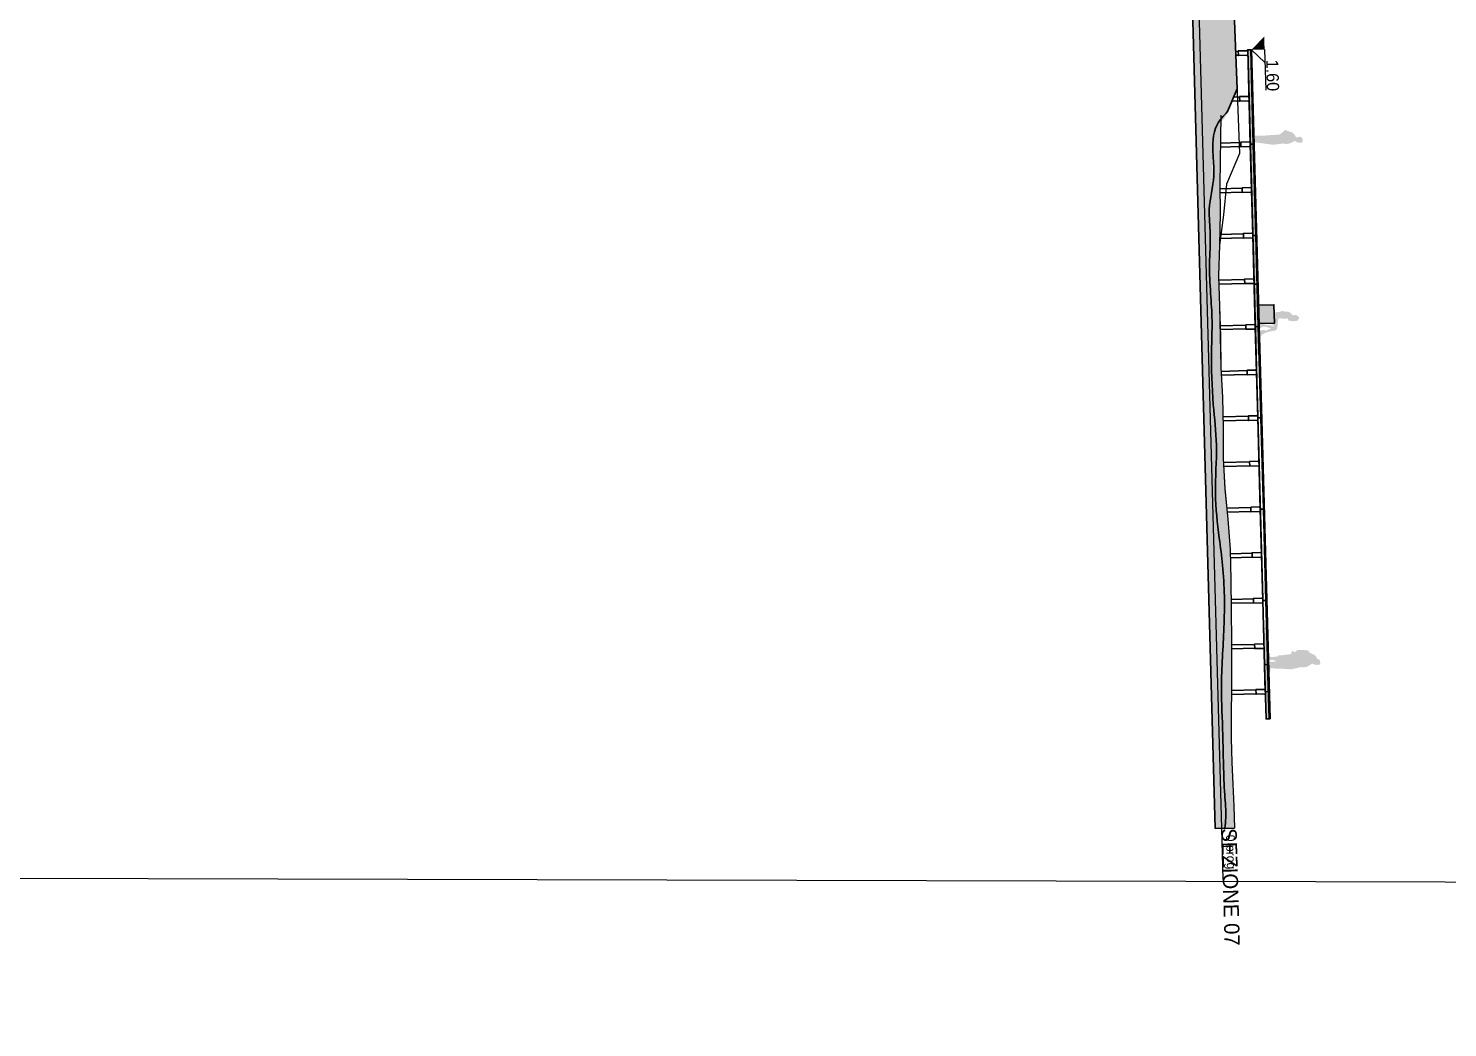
# Model space of a CAD drawing. Header units: inches. Extents: x -3368894 to 5148796, y 84 to 10864301.
# Drawn here: x 502898.12 to 502944.74, y 4346405.5 to 4346438.35 of the extents above; entities that cross this region are included whole.
import ezdxf

# ---------------------------------------------------------------- set-up
doc = ezdxf.new("R2010")
doc.units = ezdxf.units.IN
doc.header["$MEASUREMENT"] = 0
for name, color, linetype, lineweight in [('_sagome', 252, 'Continuous', 13), ('cm_alberi in secondo piano', 252, 'Continuous', 9), ('cm_campiture', 252, 'Continuous', 9), ('cm_linea di terra', 4, 'Continuous', 25), ('cm_quote', 174, 'Continuous', 0), ('cm_testi', 250, 'Continuous', 0), ('cp_piattaforme volumi_linea', 4, 'Continuous', 25)]:
    doc.layers.add(name, color=color, linetype=linetype, lineweight=lineweight)
doc.layers.add('cm_arredi', color=251, linetype='Continuous')
doc.layers.add('cm_arredi secondo piano', color=252, linetype='Continuous')
doc.layers.add('Finestre', color=254, linetype='Continuous', lineweight=9, plot=False)
doc.layers.add('Sezioni_REV', color=2, linetype='Continuous', lineweight=9, true_color=0xffff00)
doc.styles.get("Standard").update_dxf_attribs({"font": 'GOTHIC.TTF'})
doc.dimstyles.new('Quote 200', dxfattribs={"dimtxt": 0.5, "dimasz": 0.2, "dimexe": 1.25, "dimexo": 0.625, "dimgap": 0.2, "dimtad": 1, "dimzin": 1, "dimtxsty": 'Standard', "dimblk": 'ARCHTICK', "dimcen": 2.5, "dimse1": 1, "dimse2": 1, "dimazin": 0, "dimtfac": 1, "dimtmove": 0, "dimatfit": 3, "dimldrblk": 'NONE', "dimfxl": 1, "dimlwd": 0, "dimarcsym": 0})

# ---------------------------------------------------------------- blocks, each defined once
blk = doc.blocks.new('A$C37CD34C8')
for p in [(65, 0.43), (0, 0)]:
    blk.add_line(p, (65, 0))
at = {"flags": 128}
blk.add_lwpolyline([(29.77, 1.019), (29.84, 1.02), (30.84, 1.02), (31.84, 1.1), (32.84, 1.11), (33.84, 1.04), (34.84, 1.12), (42.84, 1.21), (43.84, 0.75), (44.84, 0.62), (45.84, 0.46)], dxfattribs=at)
at = {"color": 5, "flags": 128}
blk.add_lwpolyline([(45.84, 0.46), (46.84, 0.41), (47.84, 0.41), (48.84, 0.41), (49.84, 0.4), (50.84, 0.43), (51.84, 0.42), (52.84, 0.39), (53.84, 0.42), (54.84, 0.49), (55.84, 0.54), (56.84, 0.54), (57.84, 0.52), (58.84, 0.5), (59.64, 0.48), (60.44, 0.46), (61.24, 0.42), (62.04, 0.4), (62.84, 0.4), (63.56, 0.42), (64.28, 0.43), (65, 0.43)], dxfattribs=at)
blk = doc.blocks.new('quotaalt')
at = {"layer": 'cm_quote'}
for p, q in [((0, 0.32), (0.991, 0.32)), ((0, 0), (0.32, 0.32))]:
    blk.add_line(p, q, dxfattribs=at)
blk.add_solid([(0, 0.32), (0, 0), (-0.32, 0.32)], dxfattribs=at)
blk = doc.blocks.new('_ArchTick')
at = {"color": 0, "linetype": 'ByBlock', "const_width": 0.15}
blk.add_lwpolyline([(-0.5, -0.5), (0.5, 0.5)], dxfattribs=at)
blk = doc.blocks.new('*D263')
at = {"layer": 'cm_quote', "color": 0, "lineweight": 0, "transparency": 16777216}
for p, q in [((-3368891.703, 8689622.26), (-929594.242, 10864300.067)), ((-3368894.34, 8689619.909), (-3368891.703, 8689622.26))]:
    blk.add_line(p, q, dxfattribs=at)
at = {"layer": 'DEFPOINTS', "color": 0, "transparency": 16777216}
for p in [(-3368891.703, 8689622.26), (503231.569, 4346330.378), (503228.933, 4346328.028)]:
    blk.add_point(p, dxfattribs=at)
at = {"layer": 'cm_quote', "color": 0, "lineweight": 0, "transparency": 16777216, "xscale": 0.2, "yscale": 0.2, "zscale": 0.2}
for p, rotation in [((-3368891.703, 8689622.26), 41.71758129249201), ((-3368894.34, 8689619.909), 221.717581292492)]:
    blk.add_blockref('_ArchTick', p, dxfattribs=dict(at, rotation=rotation))
at = {"layer": 'cm_quote', "color": 0, "transparency": 16777216, "insert": (-929595.199, 10864299.865), "char_height": 0.5, "attachment_point": 5, "rotation": 41.7176}
blk.add_mtext('3,53', dxfattribs=at)
blk = doc.blocks.new('_None')

msp = doc.modelspace()

# ---------------------------------------------------------------- hatches: boundary and pattern name
at = {"layer": '_sagome'}
for points in [[(502939.298, 4346434.922), (502939.333, 4346434.934), (502939.377, 4346434.991), (502939.405, 4346435.003), (502939.64, 4346434.921), (502939.72, 4346434.845), (502939.745, 4346434.787), (502939.761, 4346434.779), (502939.768, 4346434.769), (502939.779, 4346434.755), (502939.817, 4346434.774), (502939.902, 4346434.783), (502939.956, 4346434.749), (502939.974, 4346434.708), (502939.983, 4346434.641), (502939.957, 4346434.587), (502939.921, 4346434.586), (502939.921, 4346434.59), (502939.865, 4346434.585), (502939.797, 4346434.6), (502939.762, 4346434.617), (502939.75, 4346434.641), (502939.705, 4346434.637), (502939.674, 4346434.624), (502939.628, 4346434.599), (502939.542, 4346434.557), (502939.432, 4346434.544), (502939.322, 4346434.563), (502939.297, 4346434.555), (502939.006, 4346434.519), (502938.761, 4346434.554), (502938.5, 4346434.588), (502938.373, 4346434.605), (502938.35, 4346434.617), (502938.333, 4346434.602), (502938.314, 4346434.507), (502938.289, 4346434.506), (502938.291, 4346434.591), (502938.281, 4346434.686), (502938.291, 4346434.727), (502938.307, 4346434.761), (502938.307, 4346434.769), (502938.292, 4346434.781), (502938.287, 4346434.825), (502938.312, 4346434.828), (502938.344, 4346434.825), (502938.461, 4346434.818), (502938.618, 4346434.822), (502938.771, 4346434.823), (502938.792, 4346434.827), (502939.027, 4346434.844), (502939.225, 4346434.85), (502939.239, 4346434.867)], [(502940.083, 4346417.469), (502940.179, 4346417.502), (502940.196, 4346417.545), (502940.204, 4346417.612), (502940.229, 4346417.63), (502940.231, 4346417.616), (502940.242, 4346417.59), (502940.26, 4346417.597), (502940.292, 4346417.593), (502940.293, 4346417.579), (502940.304, 4346417.573), (502940.312, 4346417.576), (502940.378, 4346417.579), (502940.391, 4346417.569), (502940.418, 4346417.556), (502940.443, 4346417.578), (502940.448, 4346417.628), (502940.428, 4346417.689), (502940.384, 4346417.742), (502940.246, 4346417.803), (502940.186, 4346417.844), (502940.16, 4346417.9), (502939.95, 4346417.918), (502939.842, 4346417.916), (502939.783, 4346417.894), (502939.735, 4346417.839), (502939.628, 4346417.884), (502939.606, 4346417.81), (502939.605, 4346417.78), (502939.295, 4346417.742), (502939.181, 4346417.735), (502939.171, 4346417.702), (502939.141, 4346417.7), (502938.977, 4346417.681), (502938.947, 4346417.682), (502938.922, 4346417.698), (502938.883, 4346417.701), (502938.849, 4346417.709), (502938.845, 4346417.705), (502938.867, 4346417.688), (502938.835, 4346417.687), (502938.79, 4346417.668), (502938.762, 4346417.623), (502938.77, 4346417.596), (502938.79, 4346417.61), (502938.789, 4346417.601), (502938.803, 4346417.52), (502938.812, 4346417.522), (502938.829, 4346417.568), (502938.878, 4346417.597), (502938.906, 4346417.59), (502938.93, 4346417.589), (502939.015, 4346417.587), (502939.194, 4346417.512), (502939.217, 4346417.392), (502939.303, 4346417.426), (502939.386, 4346417.462), (502939.427, 4346417.487), (502939.508, 4346417.497), (502939.527, 4346417.468), (502939.565, 4346417.455), (502939.618, 4346417.456), (502939.623, 4346417.433), (502939.635, 4346417.413), (502939.701, 4346417.415)], [(502939.854, 4346417.708), (502939.888, 4346417.722), (502939.927, 4346417.784), (502939.954, 4346417.798), (502940.196, 4346417.737), (502940.282, 4346417.669), (502940.311, 4346417.612), (502940.328, 4346417.607), (502940.336, 4346417.597), (502940.348, 4346417.584), (502940.385, 4346417.606), (502940.468, 4346417.623), (502940.525, 4346417.594), (502940.547, 4346417.554), (502940.562, 4346417.488), (502940.54, 4346417.432), (502940.505, 4346417.428), (502940.505, 4346417.432), (502940.449, 4346417.422), (502940.38, 4346417.432), (502940.343, 4346417.445), (502940.33, 4346417.468), (502940.285, 4346417.46), (502940.255, 4346417.444), (502940.212, 4346417.416), (502940.13, 4346417.365), (502940.021, 4346417.344), (502939.91, 4346417.352), (502939.886, 4346417.342), (502939.599, 4346417.28), (502939.352, 4346417.294), (502939.089, 4346417.304), (502938.961, 4346417.311), (502938.937, 4346417.32), (502938.921, 4346417.304), (502938.911, 4346417.207), (502938.886, 4346417.204), (502938.88, 4346417.289), (502938.862, 4346417.383), (502938.868, 4346417.424), (502938.882, 4346417.459), (502938.881, 4346417.468), (502938.865, 4346417.479), (502938.856, 4346417.522), (502938.881, 4346417.527), (502938.913, 4346417.527), (502939.03, 4346417.53), (502939.186, 4346417.548), (502939.338, 4346417.562), (502939.359, 4346417.568), (502939.591, 4346417.606), (502939.788, 4346417.629), (502939.801, 4346417.648)]]:
    msp.add_hatch(color=256, dxfattribs=at).paths.add_polyline_path(points)
at = {"layer": 'cm_arredi secondo piano'}
msp.add_hatch(color=256, dxfattribs=at).paths.add_polyline_path([(502938.554, 4346428.451), (502938.566, 4346428.453), (502938.57, 4346428.45), (502938.576, 4346428.453), (502938.582, 4346428.469), (502938.589, 4346428.488), (502938.608, 4346428.502), (502938.63, 4346428.515), (502938.649, 4346428.527), (502938.675, 4346428.54), (502938.703, 4346428.544), (502938.752, 4346428.536), (502938.815, 4346428.521), (502938.891, 4346428.496), (502938.939, 4346428.48), (502938.926, 4346428.472), (502938.875, 4346428.453), (502938.823, 4346428.428), (502938.763, 4346428.409), (502938.755, 4346428.414), (502938.74, 4346428.421), (502938.727, 4346428.43), (502938.707, 4346428.435), (502938.697, 4346428.433), (502938.614, 4346428.417), (502938.612, 4346428.242), (502938.614, 4346428.236), (502938.619, 4346428.237), (502938.62, 4346428.235), (502938.624, 4346428.234), (502938.628, 4346428.242), (502938.638, 4346428.262), (502938.654, 4346428.283), (502938.685, 4346428.299), (502938.713, 4346428.317), (502938.759, 4346428.337), (502938.811, 4346428.36), (502938.917, 4346428.384), (502939.017, 4346428.402), (502939.091, 4346428.416), (502939.123, 4346428.441), (502939.134, 4346428.477), (502939.136, 4346428.481), (502939.15, 4346428.539), (502939.152, 4346428.539), (502939.156, 4346428.616), (502939.166, 4346428.711), (502939.168, 4346428.768), (502939.176, 4346428.776), (502939.182, 4346428.796), (502939.199, 4346428.804), (502939.206, 4346428.81), (502939.211, 4346428.821), (502939.259, 4346428.816), (502939.326, 4346428.807), (502939.395, 4346428.8), (502939.443, 4346428.806), (502939.481, 4346428.814), (502939.485, 4346428.81), (502939.5, 4346428.802), (502939.498, 4346428.797), (502939.491, 4346428.796), (502939.495, 4346428.79), (502939.503, 4346428.788), (502939.505, 4346428.785), (502939.503, 4346428.782), (502939.495, 4346428.781), (502939.49, 4346428.786), (502939.497, 4346428.771), (502939.505, 4346428.762), (502939.511, 4346428.758), (502939.503, 4346428.756), (502939.498, 4346428.759), (502939.494, 4346428.77), (502939.495, 4346428.758), (502939.503, 4346428.748), (502939.511, 4346428.744), (502939.556, 4346428.739), (502939.575, 4346428.733), (502939.611, 4346428.726), (502939.658, 4346428.718), (502939.75, 4346428.724), (502939.813, 4346428.744), (502939.856, 4346428.795), (502939.855, 4346428.847), (502939.842, 4346428.867), (502939.827, 4346428.885), (502939.777, 4346428.916), (502939.728, 4346428.922), (502939.682, 4346428.914), (502939.652, 4346428.92), (502939.631, 4346428.937), (502939.609, 4346428.964), (502939.568, 4346428.999), (502939.527, 4346429.025), (502939.494, 4346429.036), (502939.44, 4346429.035), (502939.359, 4346429.042), (502939.347, 4346429.044), (502939.332, 4346429.047), (502939.318, 4346429.05), (502939.299, 4346429.054), (502939.271, 4346429.056), (502939.269, 4346429.04), (502939.255, 4346429.04), (502939.25, 4346429.031), (502939.219, 4346429.02), (502939.192, 4346429.018), (502939.143, 4346429.018), (502939.103, 4346429.011), (502939.074, 4346429.002), (502939.058, 4346428.987), (502939.043, 4346428.974), (502939.048, 4346428.96), (502939.039, 4346428.963), (502939.016, 4346428.962), (502938.999, 4346428.96), (502938.986, 4346428.958), (502938.973, 4346428.955), (502938.973, 4346428.951), (502938.975, 4346428.951), (502938.966, 4346428.944), (502938.966, 4346428.941), (502938.969, 4346428.937), (502938.973, 4346428.934), (502938.977, 4346428.933), (502938.971, 4346428.927), (502938.974, 4346428.923), (502938.983, 4346428.919), (502938.992, 4346428.918), (502938.994, 4346428.918), (502938.998, 4346428.668), (502938.975, 4346428.647), (502938.958, 4346428.609), (502939.021, 4346428.606), (502939.025, 4346428.584), (502939.036, 4346428.546), (502939.012, 4346428.558), (502938.98, 4346428.569), (502938.933, 4346428.581), (502938.865, 4346428.59), (502938.799, 4346428.598), (502938.727, 4346428.612), (502938.698, 4346428.625), (502938.689, 4346428.632), (502938.677, 4346428.643), (502938.665, 4346428.652), (502938.651, 4346428.656), (502938.635, 4346428.656), (502938.624, 4346428.653), (502938.552, 4346428.639)])
at = {"layer": 'cm_campiture'}
h = msp.add_hatch(color=253, dxfattribs=at)
h.dxf.hatch_style = 1
edge = h.paths.add_edge_path()
edge.add_spline(control_points=[(502937.423, 4346412.055), (502937.423, 4346412.055), (502937.463, 4346412.385), (502937.393, 4346413.559), (502937.371, 4346414.989), (502937.273, 4346416.823), (502937.426, 4346418.676), (502937.415, 4346420.321), (502937.21, 4346421.781), (502937.062, 4346423.098), (502937.198, 4346424.567), (502937.011, 4346426.123), (502936.964, 4346427.485), (502937.021, 4346428.705), (502936.953, 4346429.66), (502936.894, 4346430.613), (502936.973, 4346431.533), (502936.873, 4346432.493), (502936.995, 4346433.357), (502937.041, 4346434.741), (502937.254, 4346435.313), (502937.471, 4346435.414), (502937.503, 4346435.592)], knot_values=[0, 0, 0, 0, 0.792488, 1.552704, 3.527012, 5.084465, 7.053129, 9.101579, 9.99742, 11.478002, 13.063498, 14.395397, 16.169286, 17.147288, 18.055583, 19.037578, 20.010421, 20.812938, 21.925626, 22.58006, 23.507763, 24.163206, 24.163206, 24.163206, 24.163206], degree=3, periodic=0)
edge.add_line((502937.503, 4346435.592), (502937.827, 4346436.358))
edge.add_line((502937.827, 4346436.358), (502937.6, 4346442.228))
edge.add_line((502937.6, 4346442.228), (502937.492, 4346443.226))
edge.add_line((502937.492, 4346443.226), (502937.535, 4346444.227))
edge.add_line((502937.535, 4346444.227), (502937.497, 4346445.227))
edge.add_line((502937.497, 4346445.227), (502937.39, 4346446.224))
edge.add_line((502937.39, 4346446.224), (502937.362, 4346447.224))
edge.add_line((502937.362, 4346447.224), (502937.359, 4346447.294))
edge.add_line((502937.359, 4346447.294), (502937.267, 4346449.222))
edge.add_line((502937.267, 4346449.222), (502937.23, 4346450.221))
edge.add_line((502937.23, 4346450.221), (502937.262, 4346451.222))
edge.add_line((502937.262, 4346451.222), (502937.275, 4346452.223))
edge.add_line((502937.275, 4346452.223), (502937.21, 4346458.224))
edge.add_line((502937.21, 4346458.224), (502937.658, 4346459.236))
edge.add_line((502937.658, 4346459.236), (502937.389, 4346460.229))
edge.add_line((502937.389, 4346460.229), (502937.268, 4346461.226))
edge.add_line((502937.268, 4346461.226), (502937.087, 4346462.222))
edge.add_line((502937.087, 4346462.222), (502936.892, 4346463.217))
edge.add_line((502936.892, 4346463.217), (502936.935, 4346464.218))
edge.add_line((502936.935, 4346464.218), (502936.96, 4346465.129))
edge.add_line((502936.96, 4346465.129), (502936.915, 4346466.039))
edge.add_line((502936.915, 4346466.039), (502936.83, 4346466.947))
edge.add_line((502936.83, 4346466.947), (502936.785, 4346467.856))
edge.add_line((502936.785, 4346467.856), (502936.79, 4346468.766))
edge.add_line((502936.79, 4346468.766), (502936.754, 4346469.676))
edge.add_line((502936.754, 4346469.676), (502936.72, 4346470.575))
edge.add_line((502936.72, 4346470.575), (502936.695, 4346471.485))
edge.add_line((502936.695, 4346471.485), (502936.67, 4346472.394))
edge.add_line((502936.67, 4346472.394), (502936.635, 4346473.304))
edge.add_line((502936.635, 4346473.304), (502936.61, 4346474.213))
edge.add_line((502936.61, 4346474.213), (502936.583, 4346475.163))
edge.add_line((502936.583, 4346475.163), (502936.558, 4346476.103))
edge.add_line((502936.558, 4346476.103), (502936.531, 4346477.052))
edge.add_line((502936.531, 4346477.052), (502935.319, 4346477.019))
edge.add_line((502935.319, 4346477.019), (502937.106, 4346412.049))
edge.add_line((502937.106, 4346412.049), (502937.423, 4346412.055))
h = msp.add_hatch(dxfattribs=at)
h.set_pattern_fill('DASH', color=256, scale=0.5)
h.set_pattern_definition([(271.57627, (502936.40371, 4346437.587766), (0.06419558, -0.06075712), [0.0625, -0.0625])])
edge = h.paths.add_edge_path()
edge.add_spline(control_points=[(502937.414, 4346435.508), (502937.246, 4346435.388), (502937.049, 4346434.911), (502937.053, 4346434.145), (502936.987, 4346433.357), (502936.875, 4346432.493), (502936.973, 4346431.533), (502936.895, 4346430.613), (502936.953, 4346429.66), (502937.021, 4346428.705), (502936.964, 4346427.485), (502937.011, 4346426.123), (502937.198, 4346424.567), (502937.062, 4346423.098), (502937.21, 4346421.781), (502937.415, 4346420.321), (502937.426, 4346418.676), (502937.273, 4346416.823), (502937.371, 4346414.989), (502937.393, 4346413.559), (502937.454, 4346412.537), (502937.453, 4346412.172), (502937.452, 4346412.061)], knot_values=[0, 0, 0, 0, 0.655444, 1.583147, 2.23758, 3.350269, 4.152785, 5.125628, 6.107624, 7.015918, 7.99392, 9.76781, 11.099708, 12.685204, 14.165786, 15.061627, 17.110077, 19.078741, 20.636195, 22.610502, 23.370718, 23.705285, 23.705285, 23.705285, 23.705285], degree=3, periodic=0)
edge.add_line((502937.452, 4346412.061), (502937.74, 4346412.061))
edge.add_line((502937.74, 4346412.061), (502937.72, 4346412.781))
edge.add_line((502937.72, 4346412.781), (502937.69, 4346413.5))
edge.add_line((502937.69, 4346413.5), (502937.65, 4346414.219))
edge.add_line((502937.65, 4346414.219), (502937.628, 4346415.019))
edge.add_line((502937.628, 4346415.019), (502937.626, 4346415.819))
edge.add_line((502937.626, 4346415.819), (502937.644, 4346416.62))
edge.add_line((502937.644, 4346416.62), (502937.642, 4346417.42))
edge.add_line((502937.642, 4346417.42), (502937.64, 4346418.22))
edge.add_line((502937.64, 4346418.22), (502937.633, 4346419.221))
edge.add_line((502937.633, 4346419.221), (502937.625, 4346420.221))
edge.add_line((502937.625, 4346420.221), (502937.598, 4346421.22))
edge.add_line((502937.598, 4346421.22), (502937.52, 4346422.219))
edge.add_line((502937.52, 4346422.219), (502937.423, 4346423.216))
edge.add_line((502937.423, 4346423.216), (502937.365, 4346424.215))
edge.add_line((502937.365, 4346424.215), (502937.368, 4346425.216))
edge.add_line((502937.368, 4346425.216), (502937.35, 4346426.215))
edge.add_line((502937.35, 4346426.215), (502937.293, 4346427.214))
edge.add_line((502937.293, 4346427.214), (502937.275, 4346428.214))
edge.add_line((502937.275, 4346428.214), (502937.248, 4346429.214))
edge.add_line((502937.248, 4346429.214), (502937.22, 4346430.213))
edge.add_line((502937.22, 4346430.213), (502937.243, 4346431.214))
edge.add_line((502937.243, 4346431.214), (502937.265, 4346432.263))
edge.add_line((502937.265, 4346432.263), (502937.26, 4346433.21))
edge.add_line((502937.26, 4346433.21), (502937.295, 4346435.496))
at = {"layer": 'cp_piattaforme volumi_linea'}
h = msp.add_hatch(color=256, dxfattribs=at)
h.dxf.hatch_style = 1
h.paths.add_polyline_path([(502938.273, 4346437.638), (502938.173, 4346437.635), (502938.178, 4346437.435), (502938.214, 4346436.136), (502938.214, 4346436.136), (502938.22, 4346435.936), (502938.255, 4346434.636), (502938.255, 4346434.636), (502938.258, 4346434.536), (502938.358, 4346434.539)])
h = msp.add_hatch(color=256, dxfattribs=at)
h.dxf.hatch_style = 1
h.paths.add_polyline_path([(502938.358, 4346434.539), (502938.258, 4346434.536), (502938.261, 4346434.436), (502938.297, 4346433.137), (502938.297, 4346433.137), (502938.302, 4346432.937), (502938.341, 4346431.537), (502938.441, 4346431.54)])
h = msp.add_hatch(color=256, dxfattribs=at)
h.dxf.hatch_style = 1
h.paths.add_polyline_path([(502938.548, 4346427.644), (502938.441, 4346431.54), (502938.341, 4346431.537), (502938.343, 4346431.437), (502938.448, 4346427.644)])
h = msp.add_hatch(color=256, dxfattribs=at)
h.dxf.hatch_style = 1
h.paths.add_polyline_path([(502938.55, 4346428.647), (502939.05, 4346428.661), (502939.033, 4346429.261), (502938.534, 4346429.247)])
h = msp.add_hatch(color=256, dxfattribs=at)
h.dxf.hatch_style = 1
h.paths.add_polyline_path([(502938.795, 4346418.649), (502938.695, 4346418.646), (502938.731, 4346417.347), (502938.731, 4346417.347), (502938.734, 4346417.247), (502938.834, 4346417.25)])
h = msp.add_hatch(color=256, dxfattribs=at)
h.dxf.hatch_style = 1
h.paths.add_polyline_path([(502938.834, 4346417.25), (502938.734, 4346417.247), (502938.737, 4346417.147), (502938.772, 4346415.848), (502938.772, 4346415.848), (502938.778, 4346415.649), (502938.878, 4346415.651)])

# ---------------------------------------------------------------- linework, layer by layer
msp.add_line((502935.318, 4346477.024), (502937.106, 4346412.049))
at = {"layer": 'cm_arredi'}
msp.add_lwpolyline([(502938.55, 4346428.647), (502939.05, 4346428.661), (502939.033, 4346429.261), (502938.534, 4346429.247)], dxfattribs=at)
at = {"layer": 'cm_campiture', "color": 244, "true_color": 0x991b1e}
msp.add_lwpolyline([(502757.749, 4346589.462), (503145.47, 4346588.462), (503144.91, 4346409.771), (502757.189, 4346410.77)], close=True, dxfattribs=at)
at = {"layer": 'cm_campiture', "ltscale": 0.5, "flags": 128}
for points in [[(502937.295, 4346435.496), (502937.26, 4346433.21), (502937.265, 4346432.263), (502937.243, 4346431.214)], [(502937.243, 4346431.214), (502937.22, 4346430.213), (502937.248, 4346429.214), (502937.275, 4346428.214), (502937.293, 4346427.214), (502937.35, 4346426.215), (502937.368, 4346425.216), (502937.365, 4346424.215), (502937.423, 4346423.216), (502937.52, 4346422.219), (502937.598, 4346421.22), (502937.625, 4346420.221), (502937.633, 4346419.221), (502937.64, 4346418.22), (502937.642, 4346417.42), (502937.644, 4346416.62), (502937.626, 4346415.819), (502937.628, 4346415.019), (502937.65, 4346414.219), (502937.69, 4346413.5), (502937.72, 4346412.781), (502937.74, 4346412.061)]]:
    msp.add_lwpolyline(points, dxfattribs=at)
at = {"layer": 'cm_linea di terra', "flags": 128}
msp.add_lwpolyline([(502937.359, 4346447.294), (502937.362, 4346447.224), (502937.39, 4346446.224), (502937.497, 4346445.227), (502937.535, 4346444.227), (502937.492, 4346443.226), (502937.6, 4346442.228), (502937.827, 4346436.358), (502937.511, 4346435.612)], dxfattribs=at)
at = {"layer": 'cm_linea di terra'}
msp.add_spline([(502937.511, 4346435.612), (502937.168, 4346435.176), (502937.036, 4346434.161), (502937.061, 4346433.494), (502936.912, 4346432.391), (502936.944, 4346431.589), (502936.918, 4346430.617), (502936.956, 4346429.635), (502937.002, 4346428.728), (502936.986, 4346427.75), (502937.045, 4346425.978), (502937.145, 4346424.649), (502937.115, 4346423.064), (502937.24, 4346421.589), (502937.349, 4346420.7), (502937.395, 4346418.652), (502937.312, 4346416.685), (502937.355, 4346415.128), (502937.42, 4346413.155), (502937.451, 4346412.395), (502937.423, 4346412.055)], degree=3, dxfattribs=at)
at = {"layer": 'cm_testi'}
msp.add_lwpolyline([(502937.311, 4346412.049), (502937.357, 4346410.373)], dxfattribs=at)
at = {"layer": 'cp_piattaforme volumi_linea', "linetype": 'Continuous'}
for p, q in [((502937.869, 4346437.462), (502937.778, 4346437.459)), ((502937.866, 4346437.592), (502937.779, 4346437.589)), ((502937.911, 4346435.962), (502937.657, 4346435.955)), ((502937.907, 4346436.092), (502937.713, 4346436.087)), ((502937.948, 4346434.593), (502937.281, 4346434.574)), ((502937.952, 4346434.463), (502937.279, 4346434.444)), ((502937.99, 4346433.093), (502937.261, 4346433.073)), ((502937.993, 4346432.963), (502937.262, 4346432.943)), ((502938.034, 4346431.464), (502937.247, 4346431.442)), ((502938.031, 4346431.594), (502937.25, 4346431.572)), ((502938.072, 4346430.094), (502937.224, 4346430.071)), ((502938.076, 4346429.964), (502937.228, 4346429.941)), ((502938.485, 4346429.941), (502938.385, 4346429.938)), ((502938.113, 4346428.595), (502937.265, 4346428.572)), ((502938.117, 4346428.465), (502937.269, 4346428.442)), ((502938.155, 4346427.096), (502937.301, 4346427.072)), ((502938.158, 4346426.966), (502937.308, 4346426.942)), ((502938.196, 4346425.596), (502937.361, 4346425.573)), ((502938.199, 4346425.466), (502937.364, 4346425.443)), ((502938.237, 4346424.097), (502937.373, 4346424.073)), ((502938.241, 4346423.967), (502937.381, 4346423.943)), ((502938.278, 4346422.597), (502937.485, 4346422.575)), ((502938.282, 4346422.467), (502937.498, 4346422.446)), ((502938.32, 4346421.098), (502937.602, 4346421.078)), ((502938.323, 4346420.968), (502937.605, 4346420.948)), ((502938.361, 4346419.598), (502937.63, 4346419.578)), ((502938.365, 4346419.468), (502937.631, 4346419.448)), ((502938.402, 4346418.099), (502937.641, 4346418.078)), ((502938.406, 4346417.969), (502937.641, 4346417.948)), ((502938.447, 4346416.47), (502937.64, 4346416.447)), ((502938.443, 4346416.6), (502937.644, 4346416.578))]:
    msp.add_line(p, q, dxfattribs=at)
for points in [[(502938.165, 4346437.61), (502937.866, 4346437.602), (502937.87, 4346437.452), (502938.17, 4346437.46)], [(502938.17, 4346437.46), (502938.17, 4346437.435), (502938.178, 4346437.435), (502938.173, 4346437.635), (502938.165, 4346437.635), (502938.165, 4346437.61)], [(502938.273, 4346437.638), (502938.303, 4346437.639), (502938.908, 4346415.651), (502938.878, 4346415.651)], [(502938.207, 4346436.11), (502937.907, 4346436.102), (502937.911, 4346435.952), (502938.211, 4346435.96)], [(502938.211, 4346435.96), (502938.212, 4346435.935), (502938.22, 4346435.936), (502938.214, 4346436.136), (502938.206, 4346436.135), (502938.207, 4346436.11)], [(502938.248, 4346434.611), (502937.948, 4346434.603), (502937.952, 4346434.453), (502938.252, 4346434.461)], [(502938.252, 4346434.461), (502938.253, 4346434.436), (502938.261, 4346434.436), (502938.255, 4346434.636), (502938.247, 4346434.636), (502938.248, 4346434.611)], [(502938.289, 4346433.112), (502937.989, 4346433.103), (502937.993, 4346432.953), (502938.293, 4346432.962)], [(502938.293, 4346432.962), (502938.294, 4346432.937), (502938.302, 4346432.937), (502938.297, 4346433.137), (502938.289, 4346433.137), (502938.289, 4346433.112)], [(502938.33, 4346431.612), (502938.031, 4346431.604), (502938.035, 4346431.454), (502938.335, 4346431.462)], [(502938.335, 4346431.462), (502938.335, 4346431.437), (502938.343, 4346431.437), (502938.338, 4346431.637), (502938.33, 4346431.637), (502938.33, 4346431.612)], [(502938.372, 4346430.113), (502938.072, 4346430.104), (502938.076, 4346429.954), (502938.376, 4346429.963)], [(502938.376, 4346429.963), (502938.377, 4346429.938), (502938.385, 4346429.938), (502938.379, 4346430.138), (502938.371, 4346430.138), (502938.372, 4346430.113)], [(502938.413, 4346428.613), (502938.113, 4346428.605), (502938.117, 4346428.455), (502938.417, 4346428.463)], [(502938.417, 4346428.463), (502938.418, 4346428.438), (502938.426, 4346428.439), (502938.42, 4346428.638), (502938.412, 4346428.638), (502938.413, 4346428.613)], [(502938.454, 4346427.114), (502938.154, 4346427.106), (502938.159, 4346426.956), (502938.458, 4346426.964)], [(502938.458, 4346426.964), (502938.459, 4346426.939), (502938.467, 4346426.939), (502938.462, 4346427.139), (502938.454, 4346427.139), (502938.454, 4346427.114)], [(502938.5, 4346425.464), (502938.5, 4346425.439), (502938.508, 4346425.44), (502938.503, 4346425.64), (502938.495, 4346425.639), (502938.496, 4346425.614)], [(502938.496, 4346425.614), (502938.196, 4346425.606), (502938.2, 4346425.456), (502938.5, 4346425.464)], [(502938.537, 4346424.115), (502938.237, 4346424.107), (502938.241, 4346423.957), (502938.541, 4346423.965)], [(502938.541, 4346423.965), (502938.542, 4346423.94), (502938.55, 4346423.94), (502938.544, 4346424.14), (502938.536, 4346424.14), (502938.537, 4346424.115)], [(502938.578, 4346422.615), (502938.278, 4346422.607), (502938.282, 4346422.457), (502938.582, 4346422.466)], [(502938.582, 4346422.466), (502938.583, 4346422.441), (502938.591, 4346422.441), (502938.585, 4346422.641), (502938.577, 4346422.64), (502938.578, 4346422.615)], [(502938.619, 4346421.116), (502938.319, 4346421.108), (502938.324, 4346420.958), (502938.623, 4346420.966)], [(502938.623, 4346420.966), (502938.624, 4346420.941), (502938.632, 4346420.941), (502938.627, 4346421.141), (502938.619, 4346421.141), (502938.619, 4346421.116)], [(502938.661, 4346419.617), (502938.361, 4346419.608), (502938.365, 4346419.458), (502938.665, 4346419.467)], [(502938.665, 4346419.467), (502938.665, 4346419.442), (502938.673, 4346419.442), (502938.668, 4346419.642), (502938.66, 4346419.642), (502938.661, 4346419.617)], [(502938.702, 4346418.117), (502938.402, 4346418.109), (502938.406, 4346417.959), (502938.706, 4346417.967)], [(502938.706, 4346417.967), (502938.707, 4346417.942), (502938.715, 4346417.942), (502938.709, 4346418.142), (502938.701, 4346418.142), (502938.702, 4346418.117)], [(502938.743, 4346416.618), (502938.443, 4346416.61), (502938.447, 4346416.46), (502938.747, 4346416.468)], [(502938.747, 4346416.468), (502938.748, 4346416.443), (502938.756, 4346416.443), (502938.75, 4346416.643), (502938.742, 4346416.643), (502938.743, 4346416.618)]]:
    msp.add_lwpolyline(points, dxfattribs=at)
for points in [[(502938.173, 4346437.635), (502938.258, 4346434.536), (502938.358, 4346434.539), (502938.273, 4346437.638)], [(502938.258, 4346434.536), (502938.341, 4346431.537), (502938.441, 4346431.54), (502938.358, 4346434.539)], [(502938.341, 4346431.537), (502938.423, 4346428.538), (502938.523, 4346428.541), (502938.441, 4346431.54)], [(502938.423, 4346428.538), (502938.506, 4346425.54), (502938.606, 4346425.542), (502938.523, 4346428.541)], [(502938.506, 4346425.54), (502938.588, 4346422.541), (502938.688, 4346422.543), (502938.606, 4346425.542)], [(502938.588, 4346422.541), (502938.671, 4346419.542), (502938.771, 4346419.545), (502938.688, 4346422.543)], [(502938.671, 4346419.542), (502938.753, 4346416.543), (502938.853, 4346416.546), (502938.771, 4346419.545)], [(502938.729, 4346417.437), (502938.778, 4346415.65), (502938.878, 4346415.651), (502938.829, 4346417.44)]]:
    msp.add_lwpolyline(points, close=True, dxfattribs=at)
at = {"layer": 'cp_piattaforme volumi_linea'}
msp.add_lwpolyline([(502937.74, 4346412.061), (502937.106, 4346412.049)], dxfattribs=at)
at = {"layer": 'Sezioni_REV'}
for p, q in [((502938.173, 4346437.635), (502938.669, 4346419.588)), ((502938.878, 4346415.651), (502938.878, 4346415.651))]:
    msp.add_line(p, q, dxfattribs=at)

# ---------------------------------------------------------------- block references
at = {"layer": 'cm_alberi in secondo piano', "xscale": 1.344000000000001, "yscale": 1.344000000000001, "zscale": 1.344000000000001, "rotation": 271.5762704745625}
msp.add_blockref('quotaalt', (502938.299, 4346437.638), dxfattribs=at)
at = {"layer": 'Finestre', "rotation": 271.5762703131239}
msp.add_blockref('A$C37CD34C8', (502935.522, 4346477.024), dxfattribs=at)

# ---------------------------------------------------------------- texts
at = {"layer": 'cm_quote', "attachment_point": 1, "rotation": 271.5763}
for s, width, insert, char_height in [('1.60', 0.89726, (502939.18, 4346437.327), 0.4), ('0 prog.', 1.57145, (502937.759, 4346411.847), 0.3)]:
    msp.add_mtext_dynamic_manual_height_columns(s, width=width, gutter_width=1, heights=[0], dxfattribs=dict(at, insert=insert, char_height=char_height))
at = {"layer": 'Finestre'}
msp.add_text('SEZIONE 07', height=0.5, rotation=271.5763, dxfattribs=at).set_placement((502937.31, 4346412.049))

# ---------------------------------------------------------------- dimensions: what is measured, and where the dimension line sits
at = {"layer": 'cm_quote'}
dim = msp.add_linear_dim(base=(-3368891.703, 8689622.26), p1=(503228.933, 4346328.028), p2=(503231.569, 4346330.378), angle=41.7176, dimstyle='Quote 200', dxfattribs=at)
dim.commit()
dim.dimension.update_dxf_attribs({"geometry": '*D263', "text_midpoint": (-929594.876, 10864299.502), "dimtype": 161})

doc.saveas('drawing.dxf')
